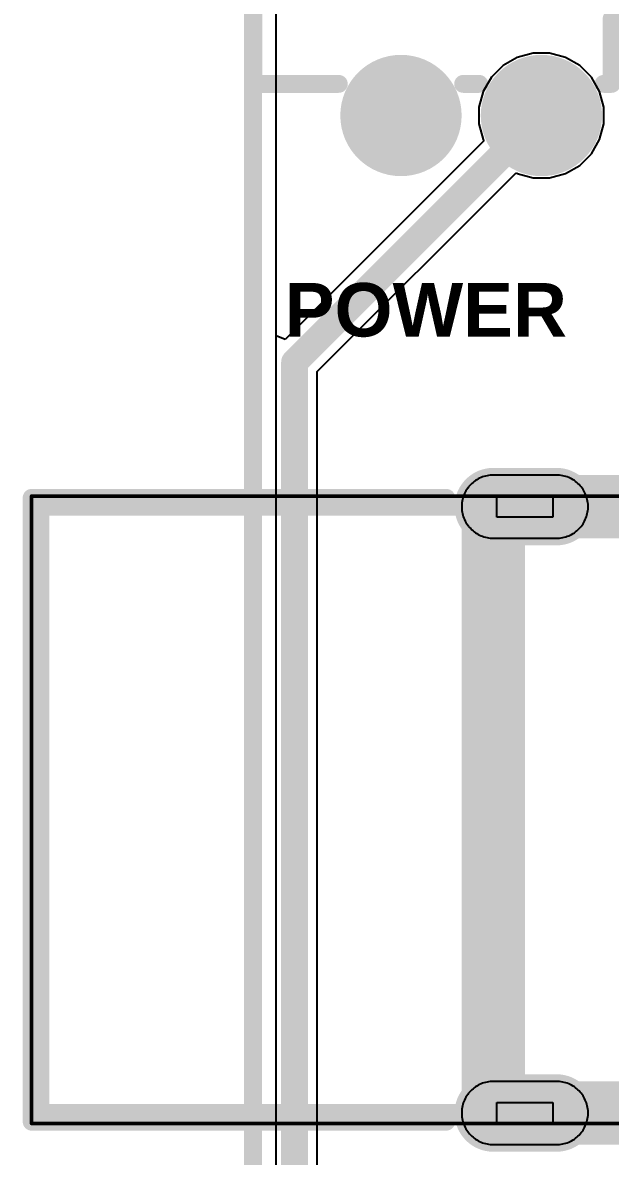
# Model space of a CAD drawing. Header units: inches. Extents: x -3 to 103, y 0 to 40.
# Drawn here: x -3.28 to 5.09, y 15.62 to 31.77 of the extents above; entities that cross this region are included whole.
import ezdxf

# ---------------------------------------------------------------- set-up
doc = ezdxf.new("R2010")
doc.units = ezdxf.units.IN
for name, color, linetype in [('Board Outline', 216, 'Continuous'), ('Bottom Layer', 5, 'Continuous'), ('Bottom Solder', 6, 'Continuous'), ('Mechanical 15', 56, 'Continuous'), ('Mechanical 6', 56, 'Continuous'), ('Multi-Layer', 9, 'Continuous'), ('Pad Holes', 156, 'Continuous'), ('Top Layer', 1, 'Continuous'), ('Top Overlay', 2, 'Continuous'), ('Top Paste', 8, 'Continuous'), ('Top Solder', 216, 'Continuous')]:
    doc.layers.add(name, color=color, linetype=linetype)
doc.styles.add('Arial_Bold', font='', dxfattribs={"height": 0.2})
doc.styles.get('Arial_Bold').set_extended_font_data('Arial', bold=True)

# ---------------------------------------------------------------- blocks, each defined once
blk = doc.blocks.new('TK_6580A8_1_12')
at = {"layer": 'Bottom Layer'}
h = blk.add_hatch(color=5, dxfattribs=at)
edge = h.paths.add_edge_path()
edge.add_arc((0, 2), 0.762, 0, 360)
h = blk.add_hatch(color=5, dxfattribs=at)
edge = h.paths.add_edge_path()
edge.add_arc((0, 0), 0.762, 0, 360)
at = {"layer": 'Bottom Solder'}
h = blk.add_hatch(color=6, dxfattribs=at)
edge = h.paths.add_edge_path()
edge.add_arc((0, 2), 0.864, 0, 360)
h = blk.add_hatch(color=6, dxfattribs=at)
edge = h.paths.add_edge_path()
edge.add_arc((0, 0), 0.864, 0, 360)
at = {"layer": 'Mechanical 15'}
h = blk.add_hatch(color=56, dxfattribs=at)
edge = h.paths.add_edge_path()
edge.add_arc((0, 1.996), 0.357, 0.5939, 179.4102)
edge.add_arc((0, 2.004), 0.357, 180.5939, 359.4102)
h = blk.add_hatch(color=56, dxfattribs=at)
edge = h.paths.add_edge_path()
edge.add_arc((0, -0.004), 0.357, 0.5939, 179.4102)
edge.add_arc((0, 0.004), 0.357, 180.5939, 359.4102)
at = {"layer": 'Multi-Layer'}
h = blk.add_hatch(color=9, dxfattribs=at)
edge = h.paths.add_edge_path()
edge.add_arc((0, 2), 0.762, 0, 360)
h = blk.add_hatch(color=9, dxfattribs=at)
edge = h.paths.add_edge_path()
edge.add_arc((0, 0), 0.762, 0, 360)
at = {"layer": 'Pad Holes'}
h = blk.add_hatch(color=7, dxfattribs=at)
edge = h.paths.add_edge_path()
edge.add_arc((0, 2), 0.457, 0, 360)
h = blk.add_hatch(color=7, dxfattribs=at)
edge = h.paths.add_edge_path()
edge.add_arc((0, 0), 0.457, 0, 360)
at = {"layer": 'Top Layer'}
h = blk.add_hatch(color=1, dxfattribs=at)
edge = h.paths.add_edge_path()
edge.add_arc((0, 2), 0.762, 0, 360)
h = blk.add_hatch(color=1, dxfattribs=at)
edge = h.paths.add_edge_path()
edge.add_arc((0, 0), 0.762, 0, 360)
at = {"layer": 'Top Solder'}
h = blk.add_hatch(color=216, dxfattribs=at)
edge = h.paths.add_edge_path()
edge.add_arc((0, 2), 0.864, 0, 360)
h = blk.add_hatch(color=216, dxfattribs=at)
edge = h.paths.add_edge_path()
edge.add_arc((0, 0), 0.864, 0, 360)
at = {"layer": 'Top Overlay', "const_width": 0.254}
for points in [[(-0.45, 3), (-1.377, 3)], [(-0.45, 2.885), (-0.45, 3)], [(-0.45, 0.885), (-0.45, 1.115)], [(-0.45, -2.1), (-0.45, -0.885)], [(-0.45, -2.1), (-6.25, -2.1)]]:
    blk.add_lwpolyline(points, dxfattribs=at)
at = {"layer": 'Top Overlay', "const_width": 0.127}
for points in [[(-1.441, 3, 1), (-1.314, 3, 1)], [(-0.514, 3, 1), (-0.387, 3, 1)], [(-0.514, 3, 1), (-0.387, 3, 1)], [(-0.514, 2.885, 1), (-0.387, 2.885, 1)], [(-0.514, 1.115, 1), (-0.387, 1.115, 1)], [(-0.514, 0.885, 1), (-0.387, 0.885, 1)], [(-0.514, -0.885, 1), (-0.387, -0.885, 1)], [(-0.514, -2.1, 1), (-0.387, -2.1, 1)], [(-0.514, -2.1, 1), (-0.387, -2.1, 1)]]:
    blk.add_lwpolyline(points, format="xyb", close=True, dxfattribs=at)
blk = doc.blocks.new('MC_121_L119_81')
at = {"layer": 'Bottom Layer'}
h = blk.add_hatch(color=5, dxfattribs=at)
edge = h.paths.add_edge_path()
edge.add_arc((0, -4.63), 0.45, 180, 360)
edge.add_line((0.45, -4.63), (0.45, -3.73))
edge.add_arc((0, -3.73), 0.45, 0, 180)
edge.add_line((-0.45, -3.73), (-0.45, -4.63))
h = blk.add_hatch(color=5, dxfattribs=at)
edge = h.paths.add_edge_path()
edge.add_arc((8.64, -4.63), 0.45, 180, 360)
edge.add_line((9.09, -4.63), (9.09, -3.73))
edge.add_arc((8.64, -3.73), 0.45, 0, 180)
edge.add_line((8.19, -3.73), (8.19, -4.63))
at = {"layer": 'Bottom Solder'}
h = blk.add_hatch(color=6, dxfattribs=at)
edge = h.paths.add_edge_path()
edge.add_arc((0, -4.63), 0.552, 180, 360)
edge.add_line((0.552, -4.63), (0.552, -3.73))
edge.add_arc((0, -3.73), 0.552, 0, 180)
edge.add_line((-0.551, -3.73), (-0.551, -4.63))
h = blk.add_hatch(color=6, dxfattribs=at)
edge = h.paths.add_edge_path()
edge.add_arc((8.64, -4.63), 0.552, 180, 360)
edge.add_line((9.192, -4.63), (9.192, -3.73))
edge.add_arc((8.64, -3.73), 0.552, 0, 180)
edge.add_line((8.088, -3.73), (8.088, -4.63))
at = {"layer": 'Mechanical 6'}
h = blk.add_hatch(color=56, dxfattribs=at)
edge = h.paths.add_edge_path()
edge.add_line((0.129, -5.109), (0.129, -10.951))
edge.add_line((0.129, -10.951), (8.511, -10.951))
edge.add_line((8.511, -10.951), (8.511, -5.109))
edge.add_arc((8.638, -5.109), 0.127, 0, 180, ccw=False)
edge.add_line((8.765, -5.109), (8.765, -11.078))
edge.add_arc((8.638, -11.078), 0.127, 270, 360, ccw=False)
edge.add_line((8.638, -11.205), (0.002, -11.205))
edge.add_arc((0.002, -11.078), 0.127, 180, 270, ccw=False)
edge.add_line((-0.125, -11.078), (-0.125, -5.109))
edge.add_arc((0.002, -5.109), 0.127, 0, 180, ccw=False)
at = {"layer": 'Multi-Layer'}
h = blk.add_hatch(color=9, dxfattribs=at)
edge = h.paths.add_edge_path()
edge.add_arc((0, -4.63), 0.45, 180, 360)
edge.add_line((0.45, -4.63), (0.45, -3.73))
edge.add_arc((0, -3.73), 0.45, 0, 180)
edge.add_line((-0.45, -3.73), (-0.45, -4.63))
h = blk.add_hatch(color=9, dxfattribs=at)
edge = h.paths.add_edge_path()
edge.add_arc((8.64, -4.63), 0.45, 180, 360)
edge.add_line((9.09, -4.63), (9.09, -3.73))
edge.add_arc((8.64, -3.73), 0.45, 0, 180)
edge.add_line((8.19, -3.73), (8.19, -4.63))
at = {"layer": 'Pad Holes'}
h = blk.add_hatch(color=7, dxfattribs=at)
edge = h.paths.add_edge_path()
edge.add_arc((0, -4.58), 0.3, 180, 360)
edge.add_line((0.3, -4.58), (0.3, -3.78))
edge.add_arc((0, -3.78), 0.3, 0, 180)
edge.add_line((-0.3, -3.78), (-0.3, -4.58))
h = blk.add_hatch(color=7, dxfattribs=at)
edge = h.paths.add_edge_path()
edge.add_arc((8.64, -4.58), 0.3, 180, 360)
edge.add_line((8.94, -4.58), (8.94, -3.78))
edge.add_arc((8.64, -3.78), 0.3, 0, 180)
edge.add_line((8.34, -3.78), (8.34, -4.58))
at = {"layer": 'Top Layer'}
h = blk.add_hatch(color=1, dxfattribs=at)
edge = h.paths.add_edge_path()
edge.add_arc((0, -4.63), 0.45, 180, 360)
edge.add_line((0.45, -4.63), (0.45, -3.73))
edge.add_arc((0, -3.73), 0.45, 0, 180)
edge.add_line((-0.45, -3.73), (-0.45, -4.63))
h = blk.add_hatch(color=1, dxfattribs=at)
edge = h.paths.add_edge_path()
edge.add_arc((8.64, -4.63), 0.45, 180, 360)
edge.add_line((9.09, -4.63), (9.09, -3.73))
edge.add_arc((8.64, -3.73), 0.45, 0, 180)
edge.add_line((8.19, -3.73), (8.19, -4.63))
at = {"layer": 'Top Solder'}
h = blk.add_hatch(color=216, dxfattribs=at)
edge = h.paths.add_edge_path()
edge.add_arc((0, -4.63), 0.552, 180, 360)
edge.add_line((0.552, -4.63), (0.552, -3.73))
edge.add_arc((0, -3.73), 0.552, 0, 180)
edge.add_line((-0.551, -3.73), (-0.551, -4.63))
h = blk.add_hatch(color=216, dxfattribs=at)
edge = h.paths.add_edge_path()
edge.add_arc((8.64, -4.63), 0.552, 180, 360)
edge.add_line((9.192, -4.63), (9.192, -3.73))
edge.add_arc((8.64, -3.73), 0.552, 0, 180)
edge.add_line((8.088, -3.73), (8.088, -4.63))
at = {"layer": 'Mechanical 15'}
for p, q in [((-0.15, -3.78), (0.15, -3.78)), ((-0.15, -4.58), (-0.15, -3.78)), ((-0.15, -3.78), (-0.15, -3.78)), ((0.15, -3.78), (0.15, -4.58)), ((8.49, -3.78), (8.79, -3.78)), ((8.49, -4.58), (8.49, -3.78)), ((8.49, -3.78), (8.49, -3.78)), ((8.79, -3.78), (8.79, -4.58)), ((0.15, -4.58), (-0.15, -4.58)), ((8.79, -4.58), (8.49, -4.58))]:
    blk.add_line(p, q, dxfattribs=at)
at = {"layer": 'Mechanical 15', "const_width": 0.0508}
for points in [[(-0.15, -11.206), (-0.15, 0.494)], [(8.79, -11.206), (8.79, 0.494)], [(8.79, -11.206), (-0.15, -11.206)]]:
    blk.add_lwpolyline(points, dxfattribs=at)
at = {"layer": 'Mechanical 15', "const_width": 0.0254}
for points in [[(-0.163, -11.206, 1), (-0.137, -11.206, 1)], [(-0.163, -11.206, 1), (-0.137, -11.206, 1)], [(8.777, -11.206, 1), (8.803, -11.206, 1)], [(8.777, -11.206, 1), (8.803, -11.206, 1)]]:
    blk.add_lwpolyline(points, format="xyb", close=True, dxfattribs=at)
at = {"layer": 'Top Overlay', "const_width": 0.254}
for points in [[(-0.125, -3.06), (-0.125, -1.27)], [(8.765, -3.06), (8.765, -1.27)], [(-0.125, -11.205), (-0.125, -5.3)], [(8.765, -11.205), (8.765, -5.3)], [(8.765, -11.205), (-0.125, -11.205)]]:
    blk.add_lwpolyline(points, dxfattribs=at)
at = {"layer": 'Top Overlay', "const_width": 0.127}
for points in [[(-0.189, -3.06, 1), (-0.062, -3.06, 1)], [(8.701, -3.06, 1), (8.828, -3.06, 1)], [(-0.189, -5.3, 1), (-0.062, -5.3, 1)], [(8.701, -5.3, 1), (8.828, -5.3, 1)], [(-0.189, -11.205, 1), (-0.062, -11.205, 1)], [(-0.189, -11.205, 1), (-0.062, -11.205, 1)], [(8.701, -11.205, 1), (8.828, -11.205, 1)], [(8.701, -11.205, 1), (8.828, -11.205, 1)]]:
    blk.add_lwpolyline(points, format="xyb", close=True, dxfattribs=at)
at = {"layer": 'Top Paste'}
for p, q in [((-0.28, -3.378), (-0.298, -3.393)), ((-0.263, -3.365), (-0.28, -3.378)), ((-0.244, -3.352), (-0.263, -3.365)), ((-0.225, -3.34), (-0.244, -3.352)), ((-0.205, -3.33), (-0.225, -3.34)), ((-0.185, -3.32), (-0.205, -3.33)), ((-0.164, -3.311), (-0.185, -3.32)), ((-0.143, -3.303), (-0.164, -3.311)), ((-0.122, -3.297), (-0.143, -3.303)), ((-0.1, -3.291), (-0.122, -3.297)), ((-0.078, -3.287), (-0.1, -3.291)), ((-0.056, -3.283), (-0.078, -3.287)), ((-0.034, -3.281), (-0.056, -3.283)), ((-0.011, -3.28), (-0.034, -3.281)), ((0.011, -3.28), (-0.011, -3.28)), ((0.034, -3.281), (0.011, -3.28)), ((0.056, -3.283), (0.034, -3.281)), ((0.034, -3.281), (0.034, -3.281)), ((0.078, -3.287), (0.056, -3.283)), ((0.1, -3.291), (0.078, -3.287)), ((0.122, -3.297), (0.1, -3.291)), ((0.143, -3.303), (0.122, -3.297)), ((0.165, -3.311), (0.143, -3.303)), ((0.185, -3.32), (0.165, -3.311)), ((0.205, -3.33), (0.185, -3.32)), ((0.225, -3.34), (0.205, -3.33)), ((0.244, -3.352), (0.225, -3.34)), ((0.263, -3.365), (0.244, -3.352)), ((0.281, -3.378), (0.263, -3.365)), ((0.298, -3.393), (0.281, -3.378)), ((8.359, -3.378), (8.342, -3.393)), ((8.377, -3.365), (8.359, -3.378)), ((8.396, -3.352), (8.377, -3.365)), ((8.415, -3.34), (8.396, -3.352)), ((8.435, -3.33), (8.415, -3.34)), ((8.455, -3.32), (8.435, -3.33)), ((8.475, -3.311), (8.455, -3.32)), ((8.497, -3.303), (8.475, -3.311)), ((8.518, -3.297), (8.497, -3.303)), ((8.54, -3.291), (8.518, -3.297)), ((8.562, -3.287), (8.54, -3.291)), ((8.584, -3.283), (8.562, -3.287)), ((8.606, -3.281), (8.584, -3.283)), ((8.629, -3.28), (8.606, -3.281)), ((8.651, -3.28), (8.629, -3.28)), ((8.674, -3.281), (8.651, -3.28)), ((8.696, -3.283), (8.674, -3.281)), ((8.674, -3.281), (8.674, -3.281)), ((8.718, -3.287), (8.696, -3.283)), ((8.74, -3.291), (8.718, -3.287)), ((8.762, -3.297), (8.74, -3.291)), ((8.783, -3.303), (8.762, -3.297)), ((8.804, -3.311), (8.783, -3.303)), ((8.825, -3.32), (8.804, -3.311)), ((8.845, -3.33), (8.825, -3.32)), ((8.865, -3.34), (8.845, -3.33)), ((8.884, -3.352), (8.865, -3.34)), ((8.903, -3.365), (8.884, -3.352)), ((8.92, -3.378), (8.903, -3.365)), ((8.938, -3.393), (8.92, -3.378)), ((-0.405, -3.535), (-0.415, -3.555)), ((-0.395, -3.515), (-0.405, -3.535)), ((-0.384, -3.495), (-0.395, -3.515)), ((-0.372, -3.476), (-0.384, -3.495)), ((-0.359, -3.458), (-0.372, -3.476)), ((-0.345, -3.441), (-0.359, -3.458)), ((-0.33, -3.424), (-0.345, -3.441)), ((-0.314, -3.408), (-0.33, -3.424)), ((-0.298, -3.393), (-0.314, -3.408)), ((0.314, -3.408), (0.298, -3.393)), ((0.33, -3.424), (0.314, -3.408)), ((0.345, -3.441), (0.33, -3.424)), ((0.359, -3.458), (0.345, -3.441)), ((0.372, -3.476), (0.359, -3.458)), ((0.384, -3.495), (0.372, -3.476)), ((0.395, -3.515), (0.384, -3.495)), ((0.406, -3.535), (0.395, -3.515)), ((0.415, -3.555), (0.406, -3.535)), ((8.234, -3.535), (8.225, -3.555)), ((8.245, -3.515), (8.234, -3.535)), ((8.256, -3.495), (8.245, -3.515)), ((8.268, -3.476), (8.256, -3.495)), ((8.281, -3.458), (8.268, -3.476)), ((8.295, -3.441), (8.281, -3.458)), ((8.31, -3.424), (8.295, -3.441)), ((8.326, -3.408), (8.31, -3.424)), ((8.342, -3.393), (8.326, -3.408)), ((8.954, -3.408), (8.938, -3.393)), ((8.97, -3.424), (8.954, -3.408)), ((8.985, -3.441), (8.97, -3.424)), ((8.999, -3.458), (8.985, -3.441)), ((9.012, -3.476), (8.999, -3.458)), ((9.024, -3.495), (9.012, -3.476)), ((9.035, -3.515), (9.024, -3.495)), ((9.045, -3.535), (9.035, -3.515)), ((9.055, -3.555), (9.045, -3.535)), ((-0.449, -3.708), (-0.45, -3.73)), ((-0.448, -3.685), (-0.449, -3.708)), ((-0.445, -3.663), (-0.448, -3.685)), ((-0.441, -3.641), (-0.445, -3.663)), ((-0.436, -3.619), (-0.441, -3.641)), ((-0.43, -3.597), (-0.436, -3.619)), ((-0.423, -3.576), (-0.43, -3.597)), ((-0.415, -3.555), (-0.423, -3.576)), ((0.423, -3.576), (0.415, -3.555)), ((0.43, -3.597), (0.423, -3.576)), ((0.436, -3.619), (0.43, -3.597)), ((0.441, -3.641), (0.436, -3.619)), ((0.445, -3.663), (0.441, -3.641)), ((0.448, -3.685), (0.445, -3.663)), ((0.45, -3.708), (0.448, -3.685)), ((0.45, -3.73), (0.45, -3.708)), ((8.192, -3.685), (8.19, -3.708)), ((8.19, -3.708), (8.19, -3.73)), ((8.195, -3.663), (8.192, -3.685)), ((8.199, -3.641), (8.195, -3.663)), ((8.204, -3.619), (8.199, -3.641)), ((8.21, -3.597), (8.204, -3.619)), ((8.217, -3.576), (8.21, -3.597)), ((8.225, -3.555), (8.217, -3.576)), ((9.063, -3.576), (9.055, -3.555)), ((9.07, -3.597), (9.063, -3.576)), ((9.076, -3.619), (9.07, -3.597)), ((9.081, -3.641), (9.076, -3.619)), ((9.085, -3.663), (9.081, -3.641)), ((9.088, -3.685), (9.085, -3.663)), ((9.089, -3.708), (9.088, -3.685)), ((9.09, -3.73), (9.089, -3.708)), ((-0.45, -3.73), (-0.45, -4.63)), ((0.45, -4.63), (0.45, -3.73)), ((8.19, -3.73), (8.19, -4.63)), ((9.09, -4.63), (9.09, -3.73)), ((-0.45, -4.63), (-0.449, -4.652)), ((-0.449, -4.652), (-0.448, -4.675)), ((-0.448, -4.675), (-0.445, -4.697)), ((0.445, -4.697), (0.448, -4.675)), ((0.448, -4.675), (0.45, -4.652)), ((0.45, -4.652), (0.45, -4.63)), ((8.19, -4.63), (8.19, -4.652)), ((8.19, -4.652), (8.192, -4.675)), ((8.192, -4.675), (8.195, -4.697)), ((9.085, -4.697), (9.088, -4.675)), ((9.088, -4.675), (9.089, -4.652)), ((9.089, -4.652), (9.09, -4.63)), ((-0.445, -4.697), (-0.441, -4.719)), ((-0.441, -4.719), (-0.436, -4.741)), ((-0.436, -4.741), (-0.43, -4.763)), ((-0.43, -4.763), (-0.423, -4.784)), ((-0.423, -4.784), (-0.415, -4.805)), ((-0.415, -4.805), (-0.405, -4.825)), ((-0.405, -4.825), (-0.395, -4.845)), ((-0.395, -4.845), (-0.384, -4.865)), ((0.384, -4.865), (0.395, -4.845)), ((0.395, -4.845), (0.406, -4.825)), ((0.406, -4.825), (0.415, -4.805)), ((0.415, -4.805), (0.423, -4.784)), ((0.423, -4.784), (0.43, -4.763)), ((0.43, -4.763), (0.436, -4.741)), ((0.436, -4.741), (0.441, -4.719)), ((0.441, -4.719), (0.445, -4.697)), ((8.195, -4.697), (8.199, -4.719)), ((8.199, -4.719), (8.204, -4.741)), ((8.204, -4.741), (8.21, -4.763)), ((8.21, -4.763), (8.217, -4.784)), ((8.217, -4.784), (8.225, -4.805)), ((8.225, -4.805), (8.234, -4.825)), ((8.234, -4.825), (8.245, -4.845)), ((8.245, -4.845), (8.256, -4.865)), ((9.024, -4.865), (9.035, -4.845)), ((9.035, -4.845), (9.045, -4.825)), ((9.045, -4.825), (9.055, -4.805)), ((9.055, -4.805), (9.063, -4.784)), ((9.063, -4.784), (9.07, -4.763)), ((9.07, -4.763), (9.076, -4.741)), ((9.076, -4.741), (9.081, -4.719)), ((9.081, -4.719), (9.085, -4.697)), ((-0.384, -4.865), (-0.372, -4.883)), ((-0.372, -4.883), (-0.359, -4.902)), ((-0.359, -4.902), (-0.345, -4.919)), ((-0.345, -4.919), (-0.33, -4.936)), ((-0.33, -4.936), (-0.314, -4.952)), ((-0.314, -4.952), (-0.298, -4.967)), ((-0.298, -4.967), (-0.28, -4.982)), ((-0.28, -4.982), (-0.263, -4.995)), ((-0.263, -4.995), (-0.244, -5.008)), ((0.244, -5.008), (0.263, -4.995)), ((0.263, -4.995), (0.281, -4.982)), ((0.281, -4.982), (0.298, -4.967)), ((0.298, -4.967), (0.314, -4.952)), ((0.314, -4.952), (0.33, -4.936)), ((0.33, -4.936), (0.345, -4.919)), ((0.345, -4.919), (0.359, -4.902)), ((0.359, -4.902), (0.372, -4.883)), ((0.372, -4.883), (0.384, -4.865)), ((8.256, -4.865), (8.268, -4.883)), ((8.268, -4.883), (8.281, -4.902)), ((8.281, -4.902), (8.295, -4.919)), ((8.295, -4.919), (8.31, -4.936)), ((8.31, -4.936), (8.326, -4.952)), ((8.326, -4.952), (8.342, -4.967)), ((8.342, -4.967), (8.359, -4.982)), ((8.359, -4.982), (8.377, -4.995)), ((8.377, -4.995), (8.396, -5.008)), ((8.884, -5.008), (8.903, -4.995)), ((8.903, -4.995), (8.92, -4.982)), ((8.92, -4.982), (8.938, -4.967)), ((8.938, -4.967), (8.954, -4.952)), ((8.954, -4.952), (8.97, -4.936)), ((8.97, -4.936), (8.985, -4.919)), ((8.985, -4.919), (8.999, -4.902)), ((8.999, -4.902), (9.012, -4.883)), ((9.012, -4.883), (9.024, -4.865)), ((-0.244, -5.008), (-0.225, -5.02)), ((-0.225, -5.02), (-0.205, -5.03)), ((-0.205, -5.03), (-0.185, -5.04)), ((-0.185, -5.04), (-0.164, -5.049)), ((-0.164, -5.049), (-0.143, -5.057)), ((-0.143, -5.057), (-0.122, -5.063)), ((-0.122, -5.063), (-0.1, -5.069)), ((-0.1, -5.069), (-0.078, -5.073)), ((-0.078, -5.073), (-0.056, -5.076)), ((-0.056, -5.076), (-0.034, -5.079)), ((-0.034, -5.079), (-0.011, -5.08)), ((-0.011, -5.08), (0.011, -5.08)), ((0.011, -5.08), (0.034, -5.079)), ((0.034, -5.079), (0.056, -5.076)), ((0.056, -5.076), (0.078, -5.073)), ((0.078, -5.073), (0.1, -5.069)), ((0.1, -5.069), (0.122, -5.063)), ((0.122, -5.063), (0.143, -5.057)), ((0.143, -5.057), (0.165, -5.049)), ((0.165, -5.049), (0.185, -5.04)), ((0.185, -5.04), (0.205, -5.03)), ((0.205, -5.03), (0.225, -5.02)), ((0.225, -5.02), (0.244, -5.008)), ((8.396, -5.008), (8.415, -5.02)), ((8.415, -5.02), (8.435, -5.03)), ((8.435, -5.03), (8.455, -5.04)), ((8.455, -5.04), (8.475, -5.049)), ((8.475, -5.049), (8.497, -5.057)), ((8.497, -5.057), (8.518, -5.063)), ((8.518, -5.063), (8.54, -5.069)), ((8.54, -5.069), (8.562, -5.073)), ((8.562, -5.073), (8.584, -5.076)), ((8.584, -5.076), (8.606, -5.079)), ((8.606, -5.079), (8.629, -5.08)), ((8.629, -5.08), (8.651, -5.08)), ((8.651, -5.08), (8.674, -5.079)), ((8.674, -5.079), (8.696, -5.076)), ((8.696, -5.076), (8.718, -5.073)), ((8.718, -5.073), (8.74, -5.069)), ((8.74, -5.069), (8.762, -5.063)), ((8.762, -5.063), (8.783, -5.057)), ((8.783, -5.057), (8.804, -5.049)), ((8.804, -5.049), (8.825, -5.04)), ((8.825, -5.04), (8.845, -5.03)), ((8.845, -5.03), (8.865, -5.02)), ((8.865, -5.02), (8.884, -5.008))]:
    blk.add_line(p, q, dxfattribs=at)

msp = doc.modelspace()

# ---------------------------------------------------------------- hatches: boundary and pattern name
at = {"layer": 'Top Layer'}
for points in [[(3.423, 24.423), (8.053, 24.423), (8.053, 25.323), (3.423, 25.323)], [(2.973, 16.233), (3.873, 16.233), (3.873, 24.873), (2.973, 24.873)], [(3.423, 15.783), (8.053, 15.783), (8.053, 16.683), (3.423, 16.683)]]:
    msp.add_hatch(color=1, dxfattribs=at).paths.add_polyline_path(points)

# ---------------------------------------------------------------- linework, layer by layer
at = {"layer": 'Board Outline', "const_width": 0.254}
msp.add_lwpolyline([(0, 1.27), (0, 38.73)], dxfattribs=at)
at = {"layer": 'Bottom Layer'}
msp.add_line((0.33, 1.372), (0.33, 38.73), dxfattribs=at)
at = {"layer": 'Top Layer'}
for p, q in [((0.33, 27.305), (0.33, 38.73)), ((3.765, 31.274), (3.562, 31.157)), ((3.991, 31.335), (3.765, 31.274)), ((4.225, 31.335), (3.991, 31.335)), ((4.451, 31.274), (4.225, 31.335)), ((4.654, 31.157), (4.451, 31.274)), ((3.562, 31.157), (3.397, 30.992)), ((4.82, 30.992), (4.654, 31.157)), ((3.397, 30.992), (3.28, 30.789)), ((4.937, 30.789), (4.82, 30.992)), ((3.28, 30.789), (3.219, 30.563)), ((4.997, 30.563), (4.937, 30.789)), ((3.219, 30.563), (3.219, 30.329)), ((4.997, 30.329), (4.997, 30.563)), ((3.219, 30.329), (3.28, 30.103)), ((4.937, 30.103), (4.997, 30.329)), ((3.29, 30.085), (0.457, 27.253)), ((3.28, 30.103), (3.29, 30.085)), ((4.82, 29.9), (4.937, 30.103)), ((4.654, 29.735), (4.82, 29.9)), ((4.451, 29.618), (4.654, 29.735)), ((0.916, 26.796), (3.748, 29.628)), ((3.748, 29.628), (3.765, 29.618)), ((3.765, 29.618), (3.991, 29.557)), ((4.225, 29.557), (4.451, 29.618)), ((3.991, 29.557), (4.225, 29.557)), ((0.457, 27.253), (0.33, 27.305)), ((0.916, 1.65), (0.916, 26.796))]:
    msp.add_line(p, q, dxfattribs=at)
at = {"layer": 'Top Layer', "const_width": 0.381}
for points in [[(0.592, 26.93), (4.108, 30.446)], [(4.108, 30.446), (4.108, 30.446)], [(0.592, 1.516), (0.592, 26.93)]]:
    msp.add_lwpolyline(points, dxfattribs=at)
at = {"layer": 'Top Layer', "const_width": 0.191}
for points in [[(4.013, 30.446, 1), (4.203, 30.446, 1)], [(4.013, 30.446, 1), (4.203, 30.446, 1)], [(4.013, 30.446, 1), (4.203, 30.446, 1)], [(0.497, 26.93, 1), (0.688, 26.93, 1)], [(0.497, 26.93, 1), (0.688, 26.93, 1)]]:
    msp.add_lwpolyline(points, format="xyb", close=True, dxfattribs=at)

# ---------------------------------------------------------------- block references
at = {"rotation": 270}
for name, p in [('TK_6580A8_1_12', (2.108, 30.446)), ('MC_121_L119_81', (8.053, 24.873))]:
    msp.add_blockref(name, p, dxfattribs=at)

# ---------------------------------------------------------------- texts
at = {"layer": 'Top Overlay', "style": 'Arial_Bold'}
msp.add_text('POWER', height=0.762, rotation=360, dxfattribs=at).set_placement((0.451, 27.297))

doc.saveas('drawing.dxf')
